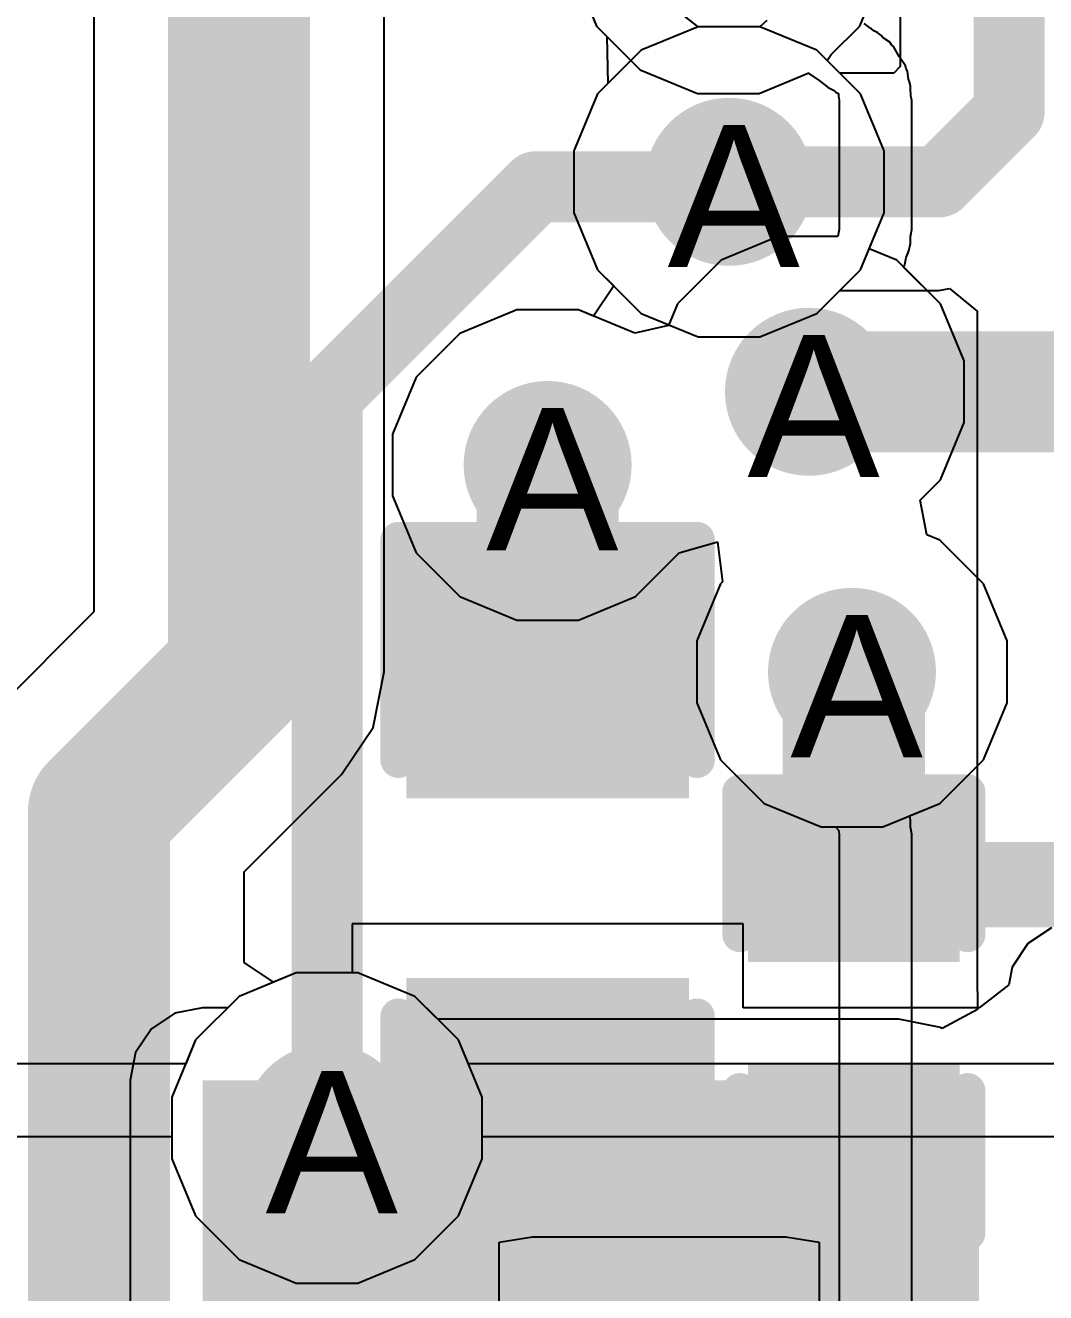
# Model space of a CAD drawing. Header units: inches. Extents: x 0 to 5271, y 0 to 5417.
# Drawn here: x 33.771 to 37.415, y 73.249 to 77.775 of the extents above; entities that cross this region are included whole.
import ezdxf

# ---------------------------------------------------------------- set-up
doc = ezdxf.new("R2010")
doc.units = ezdxf.units.IN
for name, color, linetype in [('Bottom Layer', 5, 'Continuous'), ('Bottom Overlay', 54, 'Continuous'), ('Bottom Paste', 16, 'Continuous'), ('Bottom Solder', 6, 'Continuous'), ('Drill Drawing', 1, 'Continuous'), ('L2_GND1', 16, 'Continuous'), ('L3_SIG1', 76, 'Continuous'), ('L4_PWR', 90, 'Continuous'), ('L5_GND2', 156, 'Continuous'), ('L6_SIG2', 130, 'Continuous'), ('L7_GND3', 216, 'Continuous'), ('Top Layer', 1, 'Continuous'), ('Via Holes', 16, 'Continuous')]:
    doc.layers.add(name, color=color, linetype=linetype)
doc.styles.add('Arial', font='', dxfattribs={"height": 0.2})
doc.styles.get('Arial').set_extended_font_data('Arial')

# ---------------------------------------------------------------- blocks, each defined once
blk = doc.blocks.new('CAP_0402_B_621')
at = {"layer": 'Bottom Layer'}
for points in [[(-0.2413, 0.31749238), (-0.2412999999999999, -0.31750762), (-0.6985, -0.31750762), (-0.6985, 0.31749238)], [(0.6985, 0.31749238), (0.6985, -0.31750762), (0.2413, -0.31750762), (0.2412999999999999, 0.31749238)]]:
    blk.add_hatch(color=5, dxfattribs=at).paths.add_polyline_path(points)
at = {"layer": 'Bottom Paste'}
for points in [[(-0.2413, 0.31749238), (-0.2412999999999999, -0.31750762), (-0.6985, -0.31750762), (-0.6985, 0.31749238)], [(0.6985, 0.31749238), (0.6985, -0.31750762), (0.2413, -0.31750762), (0.2412999999999999, 0.31749238)]]:
    blk.add_hatch(color=16, dxfattribs=at).paths.add_polyline_path(points)
at = {"layer": 'Bottom Solder'}
for points in [[(-0.18130012, 0.37749226), (-0.18130012, -0.3775075), (-0.7584998799999999, -0.3775075), (-0.7584998799999999, 0.37749226)], [(0.7584998799999999, 0.37749226), (0.7584998799999999, -0.3775075), (0.18130012, -0.3775075), (0.18130012, 0.37749226)]]:
    blk.add_hatch(color=6, dxfattribs=at).paths.add_polyline_path(points)
at = {"layer": 'Bottom Overlay'}
for points in [[(-0.7874, -0.4064076199999999, 0.127, 0.127, 0), (-0.7874, 0.4063923799999999, 0.127, 0.127, 0)], [(-0.2794, 0.4063923799999999, 0.127, 0.127, 0), (-0.7874, 0.4063923799999999, 0.127, 0.127, 0)], [(0.7874, 0.4063923799999999, 0.127, 0.127, 0), (0.2794, 0.4063923799999999, 0.127, 0.127, 0)], [(0.7874, -0.4064076199999999, 0.127, 0.127, 0), (0.7874, 0.4063923799999999, 0.127, 0.127, 0)], [(-0.2794, -0.4064076199999999, 0.127, 0.127, 0), (-0.7874, -0.4064076199999999, 0.127, 0.127, 0)], [(0.7874, -0.4064076199999999, 0.127, 0.127, 0), (0.2794, -0.4064076199999999, 0.127, 0.127, 0)]]:
    blk.add_lwpolyline(points, format="xyseb", dxfattribs=at)
for points in [[(-0.8191499999999999, 0.4063923799999999, 0.0635, 0.0635, 1), (-0.7556499999999999, 0.4063923799999999, 0.0635, 0.0635, 1)], [(-0.8191499999999999, 0.4063923799999999, 0.0635, 0.0635, 1), (-0.7556499999999999, 0.4063923799999999, 0.0635, 0.0635, 1)], [(-0.31115, 0.4063923799999999, 0.0635, 0.0635, 1), (-0.24765, 0.4063923799999999, 0.0635, 0.0635, 1)], [(0.24765, 0.4063923799999999, 0.0635, 0.0635, 1), (0.31115, 0.4063923799999999, 0.0635, 0.0635, 1)], [(0.7556499999999999, 0.4063923799999999, 0.0635, 0.0635, 1), (0.8191499999999999, 0.4063923799999999, 0.0635, 0.0635, 1)], [(0.7556499999999999, 0.4063923799999999, 0.0635, 0.0635, 1), (0.8191499999999999, 0.4063923799999999, 0.0635, 0.0635, 1)], [(-0.8191499999999999, -0.4064076199999999, 0.0635, 0.0635, 1), (-0.7556499999999999, -0.4064076199999999, 0.0635, 0.0635, 1)], [(-0.8191499999999999, -0.4064076199999999, 0.0635, 0.0635, 1), (-0.7556499999999999, -0.4064076199999999, 0.0635, 0.0635, 1)], [(-0.31115, -0.4064076199999999, 0.0635, 0.0635, 1), (-0.24765, -0.4064076199999999, 0.0635, 0.0635, 1)], [(0.24765, -0.4064076199999999, 0.0635, 0.0635, 1), (0.31115, -0.4064076199999999, 0.0635, 0.0635, 1)], [(0.7556499999999999, -0.4064076199999999, 0.0635, 0.0635, 1), (0.8191499999999999, -0.4064076199999999, 0.0635, 0.0635, 1)], [(0.7556499999999999, -0.4064076199999999, 0.0635, 0.0635, 1), (0.8191499999999999, -0.4064076199999999, 0.0635, 0.0635, 1)]]:
    blk.add_lwpolyline(points, format="xyseb", close=True, dxfattribs=at)
blk = doc.blocks.new('CAP_0603_B_623')
at = {"layer": 'Bottom Layer'}
for points in [[(-1.14300508, -0.44445428), (-1.14300508, 0.4445457199999999), (-0.3810050800000001, 0.44454572), (-0.3810050799999999, -0.4444542799999999)], [(0.38099492, -0.44445428), (0.3809949199999999, 0.4445457199999999), (1.14299492, 0.44454572), (1.14299492, -0.4444542799999999)]]:
    blk.add_hatch(color=5, dxfattribs=at).paths.add_polyline_path(points)
at = {"layer": 'Bottom Paste'}
for points in [[(-1.14300508, -0.44445428), (-1.14300508, 0.4445457199999999), (-0.3810050800000001, 0.44454572), (-0.3810050799999999, -0.4444542799999999)], [(0.38099492, -0.44445428), (0.3809949199999999, 0.4445457199999999), (1.14299492, 0.44454572), (1.14299492, -0.4444542799999999)]]:
    blk.add_hatch(color=16, dxfattribs=at).paths.add_polyline_path(points)
at = {"layer": 'Bottom Solder'}
for points in [[(-1.20300496, -0.5044541600000001), (-1.20300496, 0.5045455999999999), (-0.3210052, 0.5045456), (-0.3210051999999999, -0.5044541599999999)], [(0.3209950400000001, -0.5044541600000001), (0.3209950399999999, 0.5045455999999999), (1.2029948, 0.5045456), (1.2029948, -0.5044541599999999)]]:
    blk.add_hatch(color=6, dxfattribs=at).paths.add_polyline_path(points)
at = {"layer": 'Bottom Overlay'}
for points in [[(-1.24460508, -0.53335428, 0.127, 0.127, 0), (-1.24460508, 0.53344572, 0.127, 0.127, 0)], [(-0.45720508, 0.53344572, 0.127, 0.127, 0), (-1.24460508, 0.53344572, 0.127, 0.127, 0)], [(1.24459492, 0.53344572, 0.127, 0.127, 0), (0.4571949199999999, 0.53344572, 0.127, 0.127, 0)], [(1.24459492, -0.53335428, 0.127, 0.127, 0), (1.24459492, 0.53344572, 0.127, 0.127, 0)], [(-0.45720508, -0.53335428, 0.127, 0.127, 0), (-1.24460508, -0.53335428, 0.127, 0.127, 0)], [(1.24459492, -0.53335428, 0.127, 0.127, 0), (0.4571949199999999, -0.53335428, 0.127, 0.127, 0)]]:
    blk.add_lwpolyline(points, format="xyseb", dxfattribs=at)
for points in [[(-1.27635508, 0.53344572, 0.0635, 0.0635, 1), (-1.21285508, 0.53344572, 0.0635, 0.0635, 1)], [(-1.27635508, 0.53344572, 0.0635, 0.0635, 1), (-1.21285508, 0.53344572, 0.0635, 0.0635, 1)], [(-0.4889550799999999, 0.53344572, 0.0635, 0.0635, 1), (-0.42545508, 0.53344572, 0.0635, 0.0635, 1)], [(0.4254449199999999, 0.53344572, 0.0635, 0.0635, 1), (0.48894492, 0.53344572, 0.0635, 0.0635, 1)], [(1.21284492, 0.53344572, 0.0635, 0.0635, 1), (1.27634492, 0.53344572, 0.0635, 0.0635, 1)], [(1.21284492, 0.53344572, 0.0635, 0.0635, 1), (1.27634492, 0.53344572, 0.0635, 0.0635, 1)], [(-1.27635508, -0.53335428, 0.0635, 0.0635, 1), (-1.21285508, -0.53335428, 0.0635, 0.0635, 1)], [(-1.27635508, -0.53335428, 0.0635, 0.0635, 1), (-1.21285508, -0.53335428, 0.0635, 0.0635, 1)], [(-0.4889550799999999, -0.53335428, 0.0635, 0.0635, 1), (-0.42545508, -0.53335428, 0.0635, 0.0635, 1)], [(0.4254449199999999, -0.53335428, 0.0635, 0.0635, 1), (0.48894492, -0.53335428, 0.0635, 0.0635, 1)], [(1.21284492, -0.53335428, 0.0635, 0.0635, 1), (1.27634492, -0.53335428, 0.0635, 0.0635, 1)], [(1.21284492, -0.53335428, 0.0635, 0.0635, 1), (1.27634492, -0.53335428, 0.0635, 0.0635, 1)]]:
    blk.add_lwpolyline(points, format="xyseb", close=True, dxfattribs=at)

msp = doc.modelspace()

# ---------------------------------------------------------------- hatches: boundary and pattern name
at = {"layer": 'Bottom Layer'}
h = msp.add_hatch(color=5, dxfattribs=at)
edge = h.paths.add_edge_path()
edge.add_arc((36.28404732, 77.216), 0.2999994, 0, 360)
h = msp.add_hatch(color=5, dxfattribs=at)
edge = h.paths.add_edge_path()
edge.add_arc((36.56923597999999, 76.46626819999999), 0.2999994, 0, 360)
h = msp.add_hatch(color=5, dxfattribs=at)
edge = h.paths.add_edge_path()
edge.add_arc((35.63624572, 76.20488187999999), 0.2999994, 0, 360)
h = msp.add_hatch(color=5, dxfattribs=at)
edge = h.paths.add_edge_path()
edge.add_arc((36.72292122, 75.46621686), 0.2999994, 0, 360)
for points in [[(35.31874572, 75.17618188), (35.95374571999999, 75.17618188), (35.95374571999999, 75.68418188), (35.31874572, 75.68418188)], [(36.41206332, 74.43978508), (37.04706332, 74.43978508), (37.04706332, 74.94778508), (36.41206332, 74.94778508)], [(37.17655252, 74.00798508), (34.40429492, 74.00798508), (34.40429492, 72.58842987999999), (37.17655252, 72.58842987999999)]]:
    msp.add_hatch(color=5, dxfattribs=at).paths.add_polyline_path(points)
h = msp.add_hatch(color=5, dxfattribs=at)
edge = h.paths.add_edge_path()
edge.add_arc((34.8488, 73.8378), 0.2999994, 0, 360)
at = {"layer": 'L2_GND1'}
h = msp.add_hatch(color=16, dxfattribs=at)
edge = h.paths.add_edge_path()
edge.add_arc((36.28404732, 77.216), 0.2999994, 0, 360)
h = msp.add_hatch(color=16, dxfattribs=at)
edge = h.paths.add_edge_path()
edge.add_arc((36.56923597999999, 76.46626819999999), 0.2999994, 0, 360)
h = msp.add_hatch(color=16, dxfattribs=at)
edge = h.paths.add_edge_path()
edge.add_arc((35.63624572, 76.20488187999999), 0.2999994, 0, 360)
h = msp.add_hatch(color=16, dxfattribs=at)
edge = h.paths.add_edge_path()
edge.add_arc((36.72292122, 75.46621686), 0.2999994, 0, 360)
h = msp.add_hatch(color=16, dxfattribs=at)
edge = h.paths.add_edge_path()
edge.add_arc((34.8488, 73.8378), 0.2999994, 0, 360)
at = {"layer": 'L3_SIG1'}
h = msp.add_hatch(color=76, dxfattribs=at)
edge = h.paths.add_edge_path()
edge.add_arc((36.28404732, 77.216), 0.2999994, 0, 360)
h = msp.add_hatch(color=76, dxfattribs=at)
edge = h.paths.add_edge_path()
edge.add_arc((36.56923597999999, 76.46626819999999), 0.2999994, 0, 360)
h = msp.add_hatch(color=76, dxfattribs=at)
edge = h.paths.add_edge_path()
edge.add_arc((35.63624572, 76.20488187999999), 0.2999994, 0, 360)
h = msp.add_hatch(color=76, dxfattribs=at)
edge = h.paths.add_edge_path()
edge.add_arc((36.72292122, 75.46621686), 0.2999994, 0, 360)
h = msp.add_hatch(color=76, dxfattribs=at)
edge = h.paths.add_edge_path()
edge.add_arc((34.8488, 73.8378), 0.2999994, 0, 360)
at = {"layer": 'L4_PWR'}
h = msp.add_hatch(color=90, dxfattribs=at)
edge = h.paths.add_edge_path()
edge.add_arc((36.28404732, 77.216), 0.2999994, 0, 360)
h = msp.add_hatch(color=90, dxfattribs=at)
edge = h.paths.add_edge_path()
edge.add_arc((36.56923597999999, 76.46626819999999), 0.2999994, 0, 360)
h = msp.add_hatch(color=90, dxfattribs=at)
edge = h.paths.add_edge_path()
edge.add_arc((35.63624572, 76.20488187999999), 0.2999994, 0, 360)
h = msp.add_hatch(color=90, dxfattribs=at)
edge = h.paths.add_edge_path()
edge.add_arc((36.72292122, 75.46621686), 0.2999994, 0, 360)
h = msp.add_hatch(color=90, dxfattribs=at)
edge = h.paths.add_edge_path()
edge.add_arc((34.8488, 73.8378), 0.2999994, 0, 360)
at = {"layer": 'L5_GND2'}
h = msp.add_hatch(color=156, dxfattribs=at)
edge = h.paths.add_edge_path()
edge.add_arc((36.28404732, 77.216), 0.2999994, 0, 360)
h = msp.add_hatch(color=156, dxfattribs=at)
edge = h.paths.add_edge_path()
edge.add_arc((36.56923597999999, 76.46626819999999), 0.2999994, 0, 360)
h = msp.add_hatch(color=156, dxfattribs=at)
edge = h.paths.add_edge_path()
edge.add_arc((35.63624572, 76.20488187999999), 0.2999994, 0, 360)
h = msp.add_hatch(color=156, dxfattribs=at)
edge = h.paths.add_edge_path()
edge.add_arc((36.72292122, 75.46621686), 0.2999994, 0, 360)
h = msp.add_hatch(color=156, dxfattribs=at)
edge = h.paths.add_edge_path()
edge.add_arc((34.8488, 73.8378), 0.2999994, 0, 360)
at = {"layer": 'L6_SIG2'}
h = msp.add_hatch(color=130, dxfattribs=at)
edge = h.paths.add_edge_path()
edge.add_arc((36.28404732, 77.216), 0.2999994, 0, 360)
h = msp.add_hatch(color=130, dxfattribs=at)
edge = h.paths.add_edge_path()
edge.add_arc((36.56923597999999, 76.46626819999999), 0.2999994, 0, 360)
h = msp.add_hatch(color=130, dxfattribs=at)
edge = h.paths.add_edge_path()
edge.add_arc((35.63624572, 76.20488187999999), 0.2999994, 0, 360)
h = msp.add_hatch(color=130, dxfattribs=at)
edge = h.paths.add_edge_path()
edge.add_arc((36.72292122, 75.46621686), 0.2999994, 0, 360)
h = msp.add_hatch(color=130, dxfattribs=at)
edge = h.paths.add_edge_path()
edge.add_arc((34.8488, 73.8378), 0.2999994, 0, 360)
at = {"layer": 'L7_GND3'}
h = msp.add_hatch(color=216, dxfattribs=at)
edge = h.paths.add_edge_path()
edge.add_arc((36.28404732, 77.216), 0.2999994, 0, 360)
h = msp.add_hatch(color=216, dxfattribs=at)
edge = h.paths.add_edge_path()
edge.add_arc((36.56923597999999, 76.46626819999999), 0.2999994, 0, 360)
h = msp.add_hatch(color=216, dxfattribs=at)
edge = h.paths.add_edge_path()
edge.add_arc((35.63624572, 76.20488187999999), 0.2999994, 0, 360)
h = msp.add_hatch(color=216, dxfattribs=at)
edge = h.paths.add_edge_path()
edge.add_arc((36.72292122, 75.46621686), 0.2999994, 0, 360)
h = msp.add_hatch(color=216, dxfattribs=at)
edge = h.paths.add_edge_path()
edge.add_arc((34.8488, 73.8378), 0.2999994, 0, 360)
at = {"layer": 'Top Layer'}
h = msp.add_hatch(color=1, dxfattribs=at)
edge = h.paths.add_edge_path()
edge.add_arc((36.28404732, 77.216), 0.2999994, 0, 360)
h = msp.add_hatch(color=1, dxfattribs=at)
edge = h.paths.add_edge_path()
edge.add_arc((36.56923597999999, 76.46626819999999), 0.2999994, 0, 360)
h = msp.add_hatch(color=1, dxfattribs=at)
edge = h.paths.add_edge_path()
edge.add_arc((35.63624572, 76.20488187999999), 0.2999994, 0, 360)
h = msp.add_hatch(color=1, dxfattribs=at)
edge = h.paths.add_edge_path()
edge.add_arc((36.72292122, 75.46621686), 0.2999994, 0, 360)
h = msp.add_hatch(color=1, dxfattribs=at)
edge = h.paths.add_edge_path()
edge.add_arc((34.8488, 73.8378), 0.2999994, 0, 360)
at = {"layer": 'Via Holes'}
h = msp.add_hatch(color=7, dxfattribs=at)
edge = h.paths.add_edge_path()
edge.add_arc((36.28404732, 77.216), 0.1499997, 0, 360)
h = msp.add_hatch(color=7, dxfattribs=at)
edge = h.paths.add_edge_path()
edge.add_arc((36.56923597999999, 76.46626819999999), 0.1499997, 0, 360)
h = msp.add_hatch(color=7, dxfattribs=at)
edge = h.paths.add_edge_path()
edge.add_arc((35.63624572, 76.20488187999999), 0.1499997, 0, 360)
h = msp.add_hatch(color=7, dxfattribs=at)
edge = h.paths.add_edge_path()
edge.add_arc((36.72292122, 75.46621686), 0.1499997, 0, 360)
h = msp.add_hatch(color=7, dxfattribs=at)
edge = h.paths.add_edge_path()
edge.add_arc((34.8488, 73.8378), 0.1499997, 0, 360)

# ---------------------------------------------------------------- linework, layer by layer
at = {"layer": 'Bottom Layer'}
for p, q in [((36.17384942, 77.7699994), (35.97023286, 77.68565869999999)), ((36.39424521999999, 77.7699994), (36.17384942, 77.7699994)), ((36.59786178, 77.68565869999999), (36.39424521999999, 77.7699994)), ((35.97023286, 77.68565869999999), (35.81438862, 77.52981446)), ((36.75370602, 77.52981446), (36.59786178, 77.68565869999999)), ((35.81438862, 77.52981446), (35.73004792, 77.3261979)), ((36.83804671999999, 77.3261979), (36.75370602, 77.52981446)), ((35.73004792, 77.3261979), (35.73004792, 77.10580209999999)), ((36.83804671999999, 77.10580209999999), (36.83804671999999, 77.3261979)), ((35.73004792, 77.10580209999999), (35.81438862, 76.90218553999999)), ((36.75370602, 76.90218553999999), (36.83804671999999, 77.10580209999999)), ((35.81438862, 76.90218553999999), (35.97023286, 76.7463413)), ((36.59786178, 76.7463413), (36.75370602, 76.90218553999999)), ((35.97023286, 76.7463413), (36.17384942, 76.6620006)), ((36.39424521999999, 76.6620006), (36.59786178, 76.7463413)), ((36.17384942, 76.6620006), (36.39424521999999, 76.6620006)), ((36.33474572, 74.56658188), (34.93774572, 74.56658188)), ((34.93774572, 74.56658188), (34.93774572, 74.3917994)), ((36.33474572, 74.26696093999999), (36.33474572, 74.56658188)), ((37.4351296, 74.5518448), (37.35111148, 74.49570571999999)), ((37.35111148, 74.49570571999999), (37.29497239999999, 74.4116876)), ((37.29497239999999, 74.4116876), (37.28250608, 74.34902072)), ((34.7386021, 74.3917994), (34.53498554, 74.3074587)), ((34.93774572, 74.3917994), (34.7386021, 74.3917994)), ((34.53498554, 74.3074587), (34.49448778, 74.26696093999999)), ((37.28250608, 74.34902072), (37.17654998, 74.26696093999999)), ((34.40429492, 74.26696093999999), (34.30518919999999, 74.247248)), ((34.49448778, 74.26696093999999), (34.40429492, 74.26696093999999)), ((37.17654998, 74.26696093999999), (36.33474572, 74.26696093999999)), ((34.30518919999999, 74.247248), (34.22117108, 74.19110891999999)), ((34.22117108, 74.19110891999999), (34.165032, 74.1070908)), ((34.165032, 74.1070908), (34.14531906, 74.00798508)), ((34.14531906, 74.00798508), (34.14531906, 72.58842987999999))]:
    msp.add_line(p, q, dxfattribs=at)
for points in [[(36.56923597999999, 76.46626819999999, 0.4318, 0.4318, 0), (36.56945442, 76.46648664, 0.4318, 0.4318, 0)], [(36.56945442, 76.46648664, 0.4318, 0.4318, 0), (38.27757648, 76.46648664, 0.4318, 0.4318, 0)], [(35.63624572, 75.45558188, 0.508, 0.508, 0), (35.63624572, 76.20488187999999, 0.508, 0.508, 0)], [(36.72292122, 75.46621686, 0.508, 0.508, 0), (36.72956332, 75.45957476, 0.508, 0.508, 0)], [(36.72956332, 74.71918508, 0.508, 0.508, 0), (36.72956332, 75.45957476, 0.508, 0.508, 0)], [(36.72956332, 74.71918508, 0.3048, 0.3048, 0), (36.74226332, 74.70648508, 0.3048, 0.3048, 0)], [(36.74226332, 74.70648508, 0.3048, 0.3048, 0), (37.96852452, 74.70648508, 0.3048, 0.3048, 0)]]:
    msp.add_lwpolyline(points, format="xyseb", dxfattribs=at)
for points in [[(36.46128598, 76.46626819999999, 0.2159, 0.2159, 1), (36.67718598, 76.46626819999999, 0.2159, 0.2159, 1)], [(36.46150442, 76.46648664, 0.2159, 0.2159, 1), (36.67740441999999, 76.46648664, 0.2159, 0.2159, 1)], [(36.46150442, 76.46648664, 0.2159, 0.2159, 1), (36.67740441999999, 76.46648664, 0.2159, 0.2159, 1)], [(35.50924572, 76.20488187999999, 0.254, 0.254, 1), (35.76324572, 76.20488187999999, 0.254, 0.254, 1)], [(35.50924572, 75.45558188, 0.254, 0.254, 1), (35.76324572, 75.45558188, 0.254, 0.254, 1)], [(36.59592122, 75.46621686, 0.254, 0.254, 1), (36.84992122, 75.46621686, 0.254, 0.254, 1)], [(36.60256331999999, 75.45957476, 0.254, 0.254, 1), (36.85656332, 75.45957476, 0.254, 0.254, 1)], [(36.60256331999999, 75.45957476, 0.254, 0.254, 1), (36.85656332, 75.45957476, 0.254, 0.254, 1)], [(36.60256331999999, 74.71918508, 0.254, 0.254, 1), (36.85656332, 74.71918508, 0.254, 0.254, 1)], [(36.65336332, 74.71918508, 0.1524, 0.1524, 1), (36.80576332, 74.71918508, 0.1524, 0.1524, 1)], [(36.66606332, 74.70648508, 0.1524, 0.1524, 1), (36.81846332, 74.70648508, 0.1524, 0.1524, 1)], [(36.66606332, 74.70648508, 0.1524, 0.1524, 1), (36.81846332, 74.70648508, 0.1524, 0.1524, 1)]]:
    msp.add_lwpolyline(points, format="xyseb", close=True, dxfattribs=at)
at = {"layer": 'L2_GND1'}
for p, q in [((36.17384942, 77.7699994), (35.97023286, 77.68565869999999)), ((36.39424521999999, 77.7699994), (36.17384942, 77.7699994)), ((36.59786178, 77.68565869999999), (36.39424521999999, 77.7699994)), ((35.97023286, 77.68565869999999), (35.81438862, 77.52981446)), ((36.75370602, 77.52981446), (36.59786178, 77.68565869999999)), ((35.81438862, 77.52981446), (35.73004792, 77.3261979)), ((36.83804671999999, 77.3261979), (36.75370602, 77.52981446)), ((35.73004792, 77.3261979), (35.73004792, 77.10580209999999)), ((36.83804671999999, 77.10580209999999), (36.83804671999999, 77.3261979)), ((35.73004792, 77.10580209999999), (35.81438862, 76.90218553999999)), ((36.75370602, 76.90218553999999), (36.83804671999999, 77.10580209999999)), ((35.81438862, 76.90218553999999), (35.97023286, 76.7463413)), ((36.59786178, 76.7463413), (36.75370602, 76.90218553999999)), ((35.97023286, 76.7463413), (36.17384942, 76.6620006)), ((36.39424521999999, 76.6620006), (36.59786178, 76.7463413)), ((36.17384942, 76.6620006), (36.39424521999999, 76.6620006)), ((34.7386021, 74.3917994), (34.53498554, 74.3074587)), ((34.95899789999999, 74.3917994), (34.7386021, 74.3917994)), ((35.16261445999999, 74.3074587), (34.95899789999999, 74.3917994)), ((34.53498554, 74.3074587), (34.37914129999999, 74.15161446)), ((35.3184587, 74.15161446), (35.16261445999999, 74.3074587)), ((34.37914129999999, 74.15161446), (34.2948006, 73.94799789999999)), ((35.4027994, 73.94799789999999), (35.3184587, 74.15161446)), ((34.2948006, 73.94799789999999), (34.2948006, 73.72760209999998)), ((35.4027994, 73.72760209999998), (35.4027994, 73.94799789999999)), ((34.2948006, 73.72760209999998), (34.37914129999999, 73.52398554)), ((35.3184587, 73.52398554), (35.4027994, 73.72760209999998)), ((34.37914129999999, 73.52398554), (34.53498554, 73.36814129999999)), ((35.16261445999999, 73.36814129999999), (35.3184587, 73.52398554)), ((34.53498554, 73.36814129999999), (34.7386021, 73.28380059999999)), ((34.95899789999999, 73.28380059999999), (35.16261445999999, 73.36814129999999)), ((34.7386021, 73.28380059999999), (34.95899789999999, 73.28380059999999))]:
    msp.add_line(p, q, dxfattribs=at)
at = {"layer": 'L3_SIG1'}
for p, q in [((35.72694911999999, 77.97545238), (35.81128982, 77.77183581999999)), ((36.75060722, 77.77183581999999), (36.83494792, 77.97545238)), ((36.17385196, 77.7699994), (36.0846878, 77.83939219999999)), ((36.41939884, 77.79265874), (36.39424268, 77.7699994)), ((35.81128982, 77.77183581999999), (35.84553156, 77.73759408)), ((36.39424268, 77.7699994), (36.17385196, 77.7699994)), ((36.64918502, 77.67041361999999), (36.75060722, 77.77183581999999)), ((35.84553156, 77.73759408), (35.84772612, 77.7349093)), ((35.84772612, 77.7349093), (35.85151834, 77.56694418)), ((36.63473496, 77.64878551999999), (36.64918502, 77.67041361999999)), ((36.75370602, 77.52981446), (36.63473496, 77.64878551999999)), ((35.85151834, 77.56694418), (35.81438862, 77.52981446)), ((35.81438862, 77.52981446), (35.73004792, 77.3261979)), ((36.83804671999999, 77.3261979), (36.75370602, 77.52981446)), ((35.73004792, 77.3261979), (35.73004792, 77.10580209999999)), ((36.83804671999999, 77.10580209999999), (36.83804671999999, 77.3261979)), ((35.73004792, 77.10580209999999), (35.81438862, 76.90218553999999)), ((36.78457718, 76.97671676), (36.83804671999999, 77.10580209999999)), ((36.88305044, 76.9359269), (36.78457718, 76.97671676)), ((37.03889468, 76.78008265999999), (36.88305044, 76.9359269)), ((35.81438862, 76.90218553999999), (35.87240222, 76.84417194)), ((35.87240222, 76.84417194), (35.8004618, 76.73650642)), ((35.52604782, 76.75888128), (35.32243125999999, 76.67454057999998)), ((35.74644362, 76.75888128), (35.52604782, 76.75888128)), ((35.8004618, 76.73650642), (35.74644362, 76.75888128)), ((37.12323538, 76.57646609999999), (37.03889468, 76.78008265999999)), ((35.32243125999999, 76.67454057999998), (35.16658702, 76.51869633999999)), ((37.12323538, 76.3560703), (37.12323538, 76.57646609999999)), ((35.16658702, 76.51869633999999), (35.08224632, 76.31507978)), ((37.03889468, 76.15245374), (37.12323538, 76.3560703)), ((35.08224632, 76.31507978), (35.08224632, 76.09468398)), ((36.9659408, 76.07949986), (37.03889468, 76.15245374)), ((35.08224632, 76.09468398), (35.16658702, 75.89106741999998)), ((36.99071596, 75.95493825999999), (36.9659408, 76.07949986)), ((37.03673568, 75.93587556), (36.99071596, 75.95493825999999)), ((37.19257992, 75.78003131999999), (37.03673568, 75.93587556)), ((35.16658702, 75.89106741999998), (35.32243125999999, 75.73522317999999)), ((35.95006018, 75.73522317999999), (36.10590188, 75.89106488)), ((36.10590188, 75.89106488), (36.24331842, 75.9308108)), ((36.24331842, 75.9308108), (36.2608876, 75.7876564)), ((36.25326252, 75.78003131999999), (36.16892182, 75.57641475999999)), ((36.2608876, 75.7876564), (36.25326252, 75.78003131999999)), ((37.27692062, 75.57641475999999), (37.19257992, 75.78003131999999)), ((35.32243125999999, 75.73522317999999), (35.52604782, 75.65088247999999)), ((35.74644362, 75.65088247999999), (35.95006018, 75.73522317999999)), ((35.52604782, 75.65088247999999), (35.74644362, 75.65088247999999)), ((36.16892182, 75.57641475999999), (36.16892182, 75.35601896)), ((37.27692062, 75.35601896), (37.27692062, 75.57641475999999)), ((36.16892182, 75.35601896), (36.25326252, 75.1524024)), ((37.19257992, 75.1524024), (37.27692062, 75.35601896)), ((36.25326252, 75.1524024), (36.40910676, 74.99655815999999)), ((37.03673568, 74.99655815999999), (37.19257992, 75.1524024)), ((36.40910676, 74.99655815999999), (36.61272332, 74.91221746)), ((36.83311912, 74.91221746), (37.03673568, 74.99655815999999)), ((36.61272332, 74.91221746), (36.83311912, 74.91221746)), ((34.7386021, 74.3917994), (34.53498554, 74.3074587)), ((34.95899789999999, 74.3917994), (34.7386021, 74.3917994)), ((35.16261445999999, 74.3074587), (34.95899789999999, 74.3917994)), ((34.53498554, 74.3074587), (34.37914129999999, 74.15161446)), ((35.3184587, 74.15161446), (35.16261445999999, 74.3074587)), ((34.37914129999999, 74.15161446), (34.34384546, 74.06639999999999)), ((35.35375454, 74.06639999999999), (35.3184587, 74.15161446)), ((34.34384546, 74.06639999999999), (20.5032356, 74.06639999999999)), ((38.49671498, 74.06639999999999), (35.35375454, 74.06639999999999)), ((20.5032356, 73.80742414), (34.2948006, 73.80742414)), ((34.2948006, 73.80742414), (34.2948006, 73.72760209999998)), ((35.4027994, 73.72760209999998), (35.4027994, 73.80742414)), ((35.4027994, 73.80742414), (38.49671498, 73.80742414)), ((34.2948006, 73.72760209999998), (34.37914129999999, 73.52398554)), ((35.3184587, 73.52398554), (35.4027994, 73.72760209999998)), ((34.37914129999999, 73.52398554), (34.53498554, 73.36814129999999)), ((35.16261445999999, 73.36814129999999), (35.3184587, 73.52398554)), ((34.53498554, 73.36814129999999), (34.7386021, 73.28380059999999)), ((34.95899789999999, 73.28380059999999), (35.16261445999999, 73.36814129999999)), ((34.7386021, 73.28380059999999), (34.95899789999999, 73.28380059999999))]:
    msp.add_line(p, q, dxfattribs=at)
at = {"layer": 'L4_PWR'}
for p, q in [((35.72694911999999, 77.97545238), (35.81128982, 77.77183581999999)), ((35.81128982, 77.77183581999999), (35.96713406, 77.61599158)), ((36.79005342, 77.76297629999999), (36.76655842, 77.78152083999998)), ((36.79241054, 77.76177234), (36.79005342, 77.76297629999999)), ((36.80067062, 77.75525216), (36.79241054, 77.76177234)), ((36.81531118, 77.74778201999999), (36.80067062, 77.75525216)), ((36.82705868, 77.73851101999999), (36.81531118, 77.74778201999999)), ((36.83448056, 77.72981152), (36.82705868, 77.73851101999999)), ((36.85780284, 77.71422862), (36.83448056, 77.72981152)), ((36.86357372, 77.70559008), (36.85780284, 77.71422862)), ((36.87172203999999, 77.69915879999999), (36.86357372, 77.70559008)), ((36.89146292, 77.66385026), (36.87172203999999, 77.69915879999999)), ((36.91394192, 77.63021049999999), (36.89146292, 77.66385026)), ((35.96713406, 77.61599158), (36.17075062, 77.53165087999999)), ((36.9159663, 77.62002764), (36.91394192, 77.63021049999999)), ((36.92103614, 77.61096237999999), (36.9159663, 77.62002764)), ((36.92430766, 77.58314938), (36.92103614, 77.61096237999999)), ((36.39114642, 77.53165087999999), (36.56929948, 77.6054455)), ((36.56929948, 77.6054455), (36.5724567, 77.6007211)), ((36.5724567, 77.6007211), (36.60610408, 77.57823956)), ((36.60610408, 77.57823956), (36.63787186, 77.55316468)), ((36.928679, 77.57259821999999), (36.92430766, 77.58314938)), ((36.9316, 77.55791448), (36.928679, 77.57259821999999)), ((36.17075062, 77.53165087999999), (36.39114642, 77.53165087999999)), ((36.63787186, 77.55316468), (36.65487462, 77.54448804)), ((36.65487462, 77.54448804), (36.66662212, 77.53521704)), ((36.66662212, 77.53521704), (36.674679, 77.53110477999999)), ((36.674679, 77.53110477999999), (36.674679, 77.52207)), ((36.674679, 77.52207), (36.6776, 77.50738626)), ((36.9316, 77.54143496), (36.9316, 77.55791448)), ((36.93365486, 77.53110477999999), (36.9316, 77.54143496)), ((36.93365486, 77.52207254), (36.93365486, 77.53110477999999)), ((36.93657586, 77.50738626), (36.93365486, 77.52207254)), ((36.6776, 77.50738626), (36.6776, 77.04577173999999)), ((36.93657586, 77.04577173999999), (36.93657586, 77.50738626)), ((36.6776, 77.04577173999999), (36.67252762, 77.0202676)), ((36.9316, 77.02075527999999), (36.93657586, 77.04577173999999)), ((36.45903808, 77.0202676), (36.25542152, 76.9359269)), ((36.67252762, 77.0202676), (36.45903808, 77.0202676)), ((36.92652761999999, 76.96974954), (36.9316, 76.99525367999999)), ((36.9316, 76.99525367999999), (36.9316, 77.02075527999999)), ((36.25542152, 76.9359269), (36.09957728, 76.78008265999999)), ((36.91179054, 76.92116187999999), (36.91676894, 76.94618596)), ((36.91676894, 76.94618596), (36.92652761999999, 76.96974954)), ((36.90619237999999, 76.91278496), (36.91179054, 76.92116187999999)), ((37.03889468, 76.78008265999999), (36.90619237999999, 76.91278496)), ((35.52604782, 76.75888128), (35.32243125999999, 76.67454057999998)), ((35.74644362, 76.75888128), (35.52604782, 76.75888128)), ((35.94802564, 76.67538386), (35.74644362, 76.75888128)), ((36.09957728, 76.78008265999999), (36.06739039999999, 76.70237897999999)), ((37.12323538, 76.57646609999999), (37.03889468, 76.78008265999999)), ((35.32243125999999, 76.67454057999998), (35.16658702, 76.51869633999999)), ((36.06739039999999, 76.70237897999999), (35.94802564, 76.67538386)), ((37.12323538, 76.3560703), (37.12323538, 76.57646609999999)), ((35.16658702, 76.51869633999999), (35.08224632, 76.31507978)), ((37.03889468, 76.15245374), (37.12323538, 76.3560703)), ((35.08224632, 76.31507978), (35.08224632, 76.09468398)), ((36.9659408, 76.07949986), (37.03889468, 76.15245374)), ((35.08224632, 76.09468398), (35.16658702, 75.89106741999998)), ((36.99071596, 75.95493825999999), (36.9659408, 76.07949986)), ((37.03673568, 75.93587556), (36.99071596, 75.95493825999999)), ((37.19257992, 75.78003131999999), (37.03673568, 75.93587556)), ((35.16658702, 75.89106741999998), (35.32243125999999, 75.73522317999999)), ((35.95006018, 75.73522317999999), (36.10590188, 75.89106488)), ((36.10590188, 75.89106488), (36.24331842, 75.9308108)), ((36.24331842, 75.9308108), (36.2608876, 75.7876564)), ((36.25326252, 75.78003131999999), (36.16892182, 75.57641475999999)), ((36.2608876, 75.7876564), (36.25326252, 75.78003131999999)), ((37.27692062, 75.57641475999999), (37.19257992, 75.78003131999999)), ((35.32243125999999, 75.73522317999999), (35.52604782, 75.65088247999999)), ((35.74644362, 75.65088247999999), (35.95006018, 75.73522317999999)), ((35.52604782, 75.65088247999999), (35.74644362, 75.65088247999999)), ((36.16892182, 75.57641475999999), (36.16892182, 75.35601896)), ((37.27692062, 75.35601896), (37.27692062, 75.57641475999999)), ((36.16892182, 75.35601896), (36.25326252, 75.1524024)), ((37.19257992, 75.1524024), (37.27692062, 75.35601896)), ((36.25326252, 75.1524024), (36.40910676, 74.99655815999999)), ((37.03673568, 74.99655815999999), (37.19257992, 75.1524024)), ((36.40910676, 74.99655815999999), (36.61272332, 74.91221746)), ((36.92870186, 74.95180844), (37.03673568, 74.99655815999999)), ((36.9316, 74.93724408), (36.92870186, 74.95180844)), ((36.61272332, 74.91221746), (36.66377478, 74.91221746)), ((36.66377478, 74.91221746), (36.67470186, 74.90128784)), ((36.67470186, 74.90128784), (36.6776, 74.88671839999999)), ((36.9316, 74.91173486), (36.9316, 74.93724408)), ((36.93657586, 74.88671839999999), (36.9316, 74.91173486)), ((36.6776, 74.88671839999999), (36.6776, 69.5198)), ((36.93657586, 69.5198), (36.93657586, 74.88671839999999))]:
    msp.add_line(p, q, dxfattribs=at)
for points in [[(36.26644512, 77.1983978, 0.254, 0.254, 0), (36.28404732, 77.216, 0.254, 0.254, 0)], [(34.8488, 76.45235661999999, 0.254, 0.254, 0), (35.59484118, 77.1983978, 0.254, 0.254, 0)], [(35.59484118, 77.1983978, 0.254, 0.254, 0), (36.26644512, 77.1983978, 0.254, 0.254, 0)], [(34.8488, 73.8378, 0.254, 0.254, 0), (34.8488, 76.45235661999999, 0.254, 0.254, 0)]]:
    msp.add_lwpolyline(points, format="xyseb", dxfattribs=at)
for points in [[(36.22054731999999, 77.216, 0.127, 0.127, 1), (36.34754732, 77.216, 0.127, 0.127, 1)], [(35.53134118, 77.1983978, 0.127, 0.127, 1), (35.65834118, 77.1983978, 0.127, 0.127, 1)], [(35.53134118, 77.1983978, 0.127, 0.127, 1), (35.65834118, 77.1983978, 0.127, 0.127, 1)], [(36.20294512, 77.1983978, 0.127, 0.127, 1), (36.32994512, 77.1983978, 0.127, 0.127, 1)], [(36.20294512, 77.1983978, 0.127, 0.127, 1), (36.32994512, 77.1983978, 0.127, 0.127, 1)], [(34.7853, 76.45235661999999, 0.127, 0.127, 1), (34.9123, 76.45235661999999, 0.127, 0.127, 1)], [(34.7853, 76.45235661999999, 0.127, 0.127, 1), (34.9123, 76.45235661999999, 0.127, 0.127, 1)], [(34.7853, 73.8378, 0.127, 0.127, 1), (34.9123, 73.8378, 0.127, 0.127, 1)]]:
    msp.add_lwpolyline(points, format="xyseb", close=True, dxfattribs=at)
at = {"layer": 'L5_GND2'}
for p, q in [((36.17384942, 77.7699994), (35.97023286, 77.68565869999999)), ((36.39424521999999, 77.7699994), (36.17384942, 77.7699994)), ((36.59786178, 77.68565869999999), (36.39424521999999, 77.7699994)), ((35.97023286, 77.68565869999999), (35.81438862, 77.52981446)), ((36.75370602, 77.52981446), (36.59786178, 77.68565869999999)), ((35.81438862, 77.52981446), (35.73004792, 77.3261979)), ((36.83804671999999, 77.3261979), (36.75370602, 77.52981446)), ((35.73004792, 77.3261979), (35.73004792, 77.10580209999999)), ((36.83804671999999, 77.10580209999999), (36.83804671999999, 77.3261979)), ((35.73004792, 77.10580209999999), (35.81438862, 76.90218553999999)), ((36.75370602, 76.90218553999999), (36.83804671999999, 77.10580209999999)), ((35.81438862, 76.90218553999999), (35.97023286, 76.7463413)), ((36.59786178, 76.7463413), (36.75370602, 76.90218553999999)), ((35.97023286, 76.7463413), (36.17384942, 76.6620006)), ((36.39424521999999, 76.6620006), (36.59786178, 76.7463413)), ((36.17384942, 76.6620006), (36.39424521999999, 76.6620006)), ((34.7386021, 74.3917994), (34.53498554, 74.3074587)), ((34.95899789999999, 74.3917994), (34.7386021, 74.3917994)), ((35.16261445999999, 74.3074587), (34.95899789999999, 74.3917994)), ((34.53498554, 74.3074587), (34.37914129999999, 74.15161446)), ((35.3184587, 74.15161446), (35.16261445999999, 74.3074587)), ((34.37914129999999, 74.15161446), (34.2948006, 73.94799789999999)), ((35.4027994, 73.94799789999999), (35.3184587, 74.15161446)), ((34.2948006, 73.94799789999999), (34.2948006, 73.72760209999998)), ((35.4027994, 73.72760209999998), (35.4027994, 73.94799789999999)), ((34.2948006, 73.72760209999998), (34.37914129999999, 73.52398554)), ((35.3184587, 73.52398554), (35.4027994, 73.72760209999998)), ((34.37914129999999, 73.52398554), (34.53498554, 73.36814129999999)), ((35.16261445999999, 73.36814129999999), (35.3184587, 73.52398554)), ((34.53498554, 73.36814129999999), (34.7386021, 73.28380059999999)), ((34.95899789999999, 73.28380059999999), (35.16261445999999, 73.36814129999999)), ((34.7386021, 73.28380059999999), (34.95899789999999, 73.28380059999999))]:
    msp.add_line(p, q, dxfattribs=at)
at = {"layer": 'L6_SIG2'}
for p, q in [((36.17384942, 77.7699994), (35.97023286, 77.68565869999999)), ((36.39424521999999, 77.7699994), (36.17384942, 77.7699994)), ((36.59786178, 77.68565869999999), (36.39424521999999, 77.7699994)), ((35.97023286, 77.68565869999999), (35.81438862, 77.52981446)), ((36.75370602, 77.52981446), (36.59786178, 77.68565869999999)), ((35.81438862, 77.52981446), (35.73004792, 77.3261979)), ((36.83804671999999, 77.3261979), (36.75370602, 77.52981446)), ((35.73004792, 77.3261979), (35.73004792, 77.10580209999999)), ((36.83804671999999, 77.10580209999999), (36.83804671999999, 77.3261979)), ((35.73004792, 77.10580209999999), (35.81438862, 76.90218553999999)), ((36.75370602, 76.90218553999999), (36.83804671999999, 77.10580209999999)), ((35.81438862, 76.90218553999999), (35.97023286, 76.7463413)), ((36.59786178, 76.7463413), (36.75370602, 76.90218553999999)), ((35.97023286, 76.7463413), (36.17384942, 76.6620006)), ((36.39424521999999, 76.6620006), (36.59786178, 76.7463413)), ((36.17384942, 76.6620006), (36.39424521999999, 76.6620006)), ((34.7386021, 74.3917994), (34.53498554, 74.3074587)), ((34.95899789999999, 74.3917994), (34.7386021, 74.3917994)), ((35.16261445999999, 74.3074587), (34.95899789999999, 74.3917994)), ((34.53498554, 74.3074587), (34.37914129999999, 74.15161446)), ((35.3184587, 74.15161446), (35.16261445999999, 74.3074587)), ((34.37914129999999, 74.15161446), (34.2948006, 73.94799789999999)), ((35.4027994, 73.94799789999999), (35.3184587, 74.15161446)), ((34.2948006, 73.94799789999999), (34.2948006, 73.72760209999998)), ((35.4027994, 73.72760209999998), (35.4027994, 73.94799789999999)), ((34.2948006, 73.72760209999998), (34.37914129999999, 73.52398554)), ((35.3184587, 73.52398554), (35.4027994, 73.72760209999998)), ((34.37914129999999, 73.52398554), (34.53498554, 73.36814129999999)), ((35.16261445999999, 73.36814129999999), (35.3184587, 73.52398554)), ((34.53498554, 73.36814129999999), (34.7386021, 73.28380059999999)), ((34.95899789999999, 73.28380059999999), (35.16261445999999, 73.36814129999999)), ((34.7386021, 73.28380059999999), (34.95899789999999, 73.28380059999999))]:
    msp.add_line(p, q, dxfattribs=at)
at = {"layer": 'L7_GND3'}
for p, q in [((36.17384942, 77.7699994), (35.97023286, 77.68565869999999)), ((36.39424521999999, 77.7699994), (36.17384942, 77.7699994)), ((36.59786178, 77.68565869999999), (36.39424521999999, 77.7699994)), ((35.97023286, 77.68565869999999), (35.81438862, 77.52981446)), ((36.75370602, 77.52981446), (36.59786178, 77.68565869999999)), ((35.81438862, 77.52981446), (35.73004792, 77.3261979)), ((36.83804671999999, 77.3261979), (36.75370602, 77.52981446)), ((35.73004792, 77.3261979), (35.73004792, 77.10580209999999)), ((36.83804671999999, 77.10580209999999), (36.83804671999999, 77.3261979)), ((35.73004792, 77.10580209999999), (35.81438862, 76.90218553999999)), ((36.75370602, 76.90218553999999), (36.83804671999999, 77.10580209999999)), ((35.81438862, 76.90218553999999), (35.97023286, 76.7463413)), ((36.59786178, 76.7463413), (36.75370602, 76.90218553999999)), ((35.97023286, 76.7463413), (36.17384942, 76.6620006)), ((36.39424521999999, 76.6620006), (36.59786178, 76.7463413)), ((36.17384942, 76.6620006), (36.39424521999999, 76.6620006)), ((34.7386021, 74.3917994), (34.53498554, 74.3074587)), ((34.95899789999999, 74.3917994), (34.7386021, 74.3917994)), ((35.16261445999999, 74.3074587), (34.95899789999999, 74.3917994)), ((34.53498554, 74.3074587), (34.37914129999999, 74.15161446)), ((35.3184587, 74.15161446), (35.16261445999999, 74.3074587)), ((34.37914129999999, 74.15161446), (34.2948006, 73.94799789999999)), ((35.4027994, 73.94799789999999), (35.3184587, 74.15161446)), ((34.2948006, 73.94799789999999), (34.2948006, 73.72760209999998)), ((35.4027994, 73.72760209999998), (35.4027994, 73.94799789999999)), ((34.2948006, 73.72760209999998), (34.37914129999999, 73.52398554)), ((35.3184587, 73.52398554), (35.4027994, 73.72760209999998)), ((34.37914129999999, 73.52398554), (34.53498554, 73.36814129999999)), ((35.16261445999999, 73.36814129999999), (35.3184587, 73.52398554)), ((34.53498554, 73.36814129999999), (34.7386021, 73.28380059999999)), ((34.95899789999999, 73.28380059999999), (35.16261445999999, 73.36814129999999)), ((34.7386021, 73.28380059999999), (34.95899789999999, 73.28380059999999))]:
    msp.add_line(p, q, dxfattribs=at)
at = {"layer": 'Top Layer'}
for p, q in [((34.0162896, 78.17195948), (34.0162896, 75.68076049999999)), ((35.05219303999999, 75.46621686), (35.05219303999999, 78.16698362)), ((36.89558026, 78.17195948), (36.89558026, 77.62783052)), ((36.17384942, 77.7699994), (35.97023286, 77.68565869999999)), ((36.39424521999999, 77.7699994), (36.17384942, 77.7699994)), ((36.59786178, 77.68565869999999), (36.39424521999999, 77.7699994)), ((35.97023286, 77.68565869999999), (35.81438862, 77.52981446)), ((36.67905542, 77.60446506), (36.59786178, 77.68565869999999)), ((36.89558026, 77.62783052), (36.87221479999999, 77.60446506)), ((36.87221479999999, 77.60446506), (36.67905542, 77.60446506)), ((35.81438862, 77.52981446), (35.73004792, 77.3261979)), ((35.73004792, 77.3261979), (35.73004792, 77.10580209999999)), ((35.73004792, 77.10580209999999), (35.81438862, 76.90218553999999)), ((35.81438862, 76.90218553999999), (35.97023286, 76.7463413)), ((36.59786178, 76.7463413), (36.67905542, 76.82753493999999)), ((36.67905542, 76.82753493999999), (37.03312125999999, 76.82753493999999)), ((37.03312125999999, 76.82753493999999), (37.07170386, 76.83521082)), ((37.07170386, 76.83521082), (37.1698774, 76.75463948)), ((37.1698774, 76.75463948), (37.1698774, 74.32864484)), ((35.97023286, 76.7463413), (36.17384942, 76.6620006)), ((36.39424521999999, 76.6620006), (36.59786178, 76.7463413)), ((36.17384942, 76.6620006), (36.39424521999999, 76.6620006)), ((34.0162896, 75.68076049999999), (33.66812164, 75.33259254)), ((35.01276716, 75.26800542), (35.05219303999999, 75.46621686)), ((34.90048899999999, 75.09996917999999), (35.01276716, 75.26800542)), ((34.55232104, 74.75180121999999), (34.90048899999999, 75.09996917999999)), ((34.55232104, 74.42893674), (34.55232104, 74.75180121999999)), ((34.657919, 74.35838061999999), (34.55232104, 74.42893674)), ((34.7386021, 74.3917994), (34.657919, 74.35838061999999)), ((34.95899789999999, 74.3917994), (34.7386021, 74.3917994)), ((35.16261445999999, 74.3074587), (34.95899789999999, 74.3917994)), ((35.2438081, 74.22626506), (35.16261445999999, 74.3074587)), ((37.1698774, 74.32864484), (37.1716681, 74.31964307999999)), ((37.1716681, 74.31964307999999), (37.1716681, 74.26046108)), ((36.88984748, 74.22626506), (35.2438081, 74.22626506)), ((37.03850606, 74.19669438), (36.88984748, 74.22626506)), ((37.1716681, 74.26046108), (37.0446681, 74.19257703999999)), ((37.0446681, 74.19257703999999), (37.03850606, 74.19669438)), ((35.4633657, 73.4299522), (35.5823393, 73.44933494)), ((35.5823393, 73.44933494), (36.48639134, 73.44933494)), ((36.48639134, 73.44933494), (36.60536493999999, 73.4299522)), ((35.4633657, 70.92195874), (35.4633657, 73.4299522)), ((36.60536493999999, 73.4299522), (36.60536493999999, 70.92195874))]:
    msp.add_line(p, q, dxfattribs=at)
for points in [[(37.28404532, 77.46692406, 0.254, 0.254, 0), (37.28404532, 79.42595748, 0.254, 0.254, 0)], [(34.53424132, 75.46621686, 0.508, 0.508, 0), (34.53424132, 78.67995948, 0.508, 0.508, 0)], [(37.03312125999999, 77.216, 0.254, 0.254, 0), (37.28404532, 77.46692406, 0.254, 0.254, 0)], [(36.28404732, 77.216, 0.254, 0.254, 0), (37.03312125999999, 77.216, 0.254, 0.254, 0)], [(34.03436932, 74.96634485999999, 0.508, 0.508, 0), (34.53424132, 75.46621686, 0.508, 0.508, 0)], [(34.03436932, 72.17595674, 0.508, 0.508, 0), (34.03436932, 74.96634485999999, 0.508, 0.508, 0)], [(34.8488, 73.8378, 0.254, 0.254, 0), (36.88984748, 73.8378, 0.254, 0.254, 0)], [(36.88984748, 73.8378, 0.254, 0.254, 0), (37.03431506, 73.69333241999999, 0.254, 0.254, 0)], [(37.03431506, 72.17596943999999, 0.254, 0.254, 0), (37.03431506, 73.69333241999999, 0.254, 0.254, 0)]]:
    msp.add_lwpolyline(points, format="xyseb", dxfattribs=at)
for points in [[(37.22054531999999, 77.46692406, 0.127, 0.127, 1), (37.34754531999999, 77.46692406, 0.127, 0.127, 1)], [(37.22054531999999, 77.46692406, 0.127, 0.127, 1), (37.34754531999999, 77.46692406, 0.127, 0.127, 1)], [(36.22054731999999, 77.216, 0.127, 0.127, 1), (36.34754732, 77.216, 0.127, 0.127, 1)], [(36.96962126, 77.216, 0.127, 0.127, 1), (37.09662126, 77.216, 0.127, 0.127, 1)], [(36.96962126, 77.216, 0.127, 0.127, 1), (37.09662126, 77.216, 0.127, 0.127, 1)], [(34.40724132, 75.46621686, 0.254, 0.254, 1), (34.66124131999999, 75.46621686, 0.254, 0.254, 1)], [(34.40724132, 75.46621686, 0.254, 0.254, 1), (34.66124131999999, 75.46621686, 0.254, 0.254, 1)], [(33.90736932, 74.96634485999999, 0.254, 0.254, 1), (34.16136932, 74.96634485999999, 0.254, 0.254, 1)], [(33.90736932, 74.96634485999999, 0.254, 0.254, 1), (34.16136932, 74.96634485999999, 0.254, 0.254, 1)], [(34.7853, 73.8378, 0.127, 0.127, 1), (34.9123, 73.8378, 0.127, 0.127, 1)], [(36.82634748, 73.8378, 0.127, 0.127, 1), (36.95334748, 73.8378, 0.127, 0.127, 1)], [(36.82634748, 73.8378, 0.127, 0.127, 1), (36.95334748, 73.8378, 0.127, 0.127, 1)], [(36.97081505999999, 73.69333241999999, 0.127, 0.127, 1), (37.09781505999999, 73.69333241999999, 0.127, 0.127, 1)], [(36.97081505999999, 73.69333241999999, 0.127, 0.127, 1), (37.09781505999999, 73.69333241999999, 0.127, 0.127, 1)]]:
    msp.add_lwpolyline(points, format="xyseb", close=True, dxfattribs=at)

# ---------------------------------------------------------------- block references
at = {"rotation": 270}
for name, p in [('CAP_0603_B_623', (35.6362, 74.69357679999999)), ('CAP_0402_B_621', (36.72957094, 74.24928507999999))]:
    msp.add_blockref(name, p, dxfattribs=at)

# ---------------------------------------------------------------- texts
at = {"layer": 'Drill Drawing', "style": 'Arial'}
for p in [(36.06396902, 76.91128382), (36.34915768, 76.16155202), (35.41616741999999, 75.90016569999999), (36.50284292, 75.16150068), (34.6287217, 73.53308381999999)]:
    msp.add_text('A', height=0.508, dxfattribs=at).set_placement(p)

doc.saveas('drawing.dxf')
